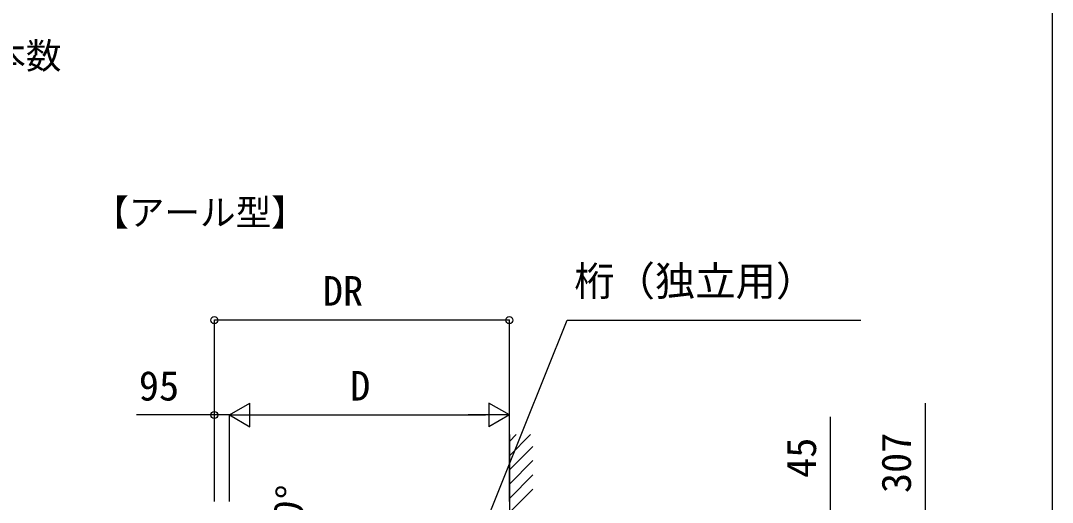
# Model space of a CAD drawing. Units: millimetres, scale not verified. Extents: x -13125 to 13125, y -19500 to 19405.
# Drawn here: x 6603 to 13125, y 4306 to 7353 of the extents above; entities that cross this region are included whole.
import ezdxf
from ezdxf.enums import TextEntityAlignment as Align

# ---------------------------------------------------------------- set-up
doc = ezdxf.new("R2010")
doc.units = ezdxf.units.MM
doc.header["$LTSCALE"] = 100
for name, color, linetype in [('0-2_USER1', 3, 'Continuous'), ('0-4_YKK_A1', 4, 'Continuous'), ('0-5_YKK_D', 6, 'Continuous'), ('0-6_YKK_ZWAK', 7, 'Continuous')]:
    doc.layers.add(name, color=color, linetype=linetype)
doc.styles.add('ＭＳ ゴシック', font='')
doc.styles.get('ＭＳ ゴシック').set_extended_font_data('MS Gothic')

msp = doc.modelspace()

# ---------------------------------------------------------------- linework, layer by layer
at = {"layer": '0-4_YKK_A1'}
for p, q in [((9692.4, 4691), (9736.2, 4734.8)), ((9692.4, 4601.1), (9826, 4734.8)), ((9692.4, 4734.7), (9692.4, 919.1)), ((9692.4, 4511.3), (9841.4, 4660.3)), ((9692.4, 4421.5), (9841.4, 4570.5)), ((9692.4, 4331.7), (9841.4, 4480.7)), ((9692.4, 4241.9), (9841.4, 4390.9))]:
    msp.add_line(p, q, dxfattribs=at)
at = {"layer": '0-5_YKK_D'}
for p, q in [((7827.4, 4311.7), (7827.4, 5460.2)), ((9692.4, 5459.2), (7827.4, 5459.2)), ((9692.4, 4311.7), (9692.4, 5460.2)), ((7922.4, 4859.2), (8052.3, 4934.2)), ((8052.3, 4784.2), (8052.3, 4934.2)), ((9692.4, 4859.2), (9562.4, 4934.2)), ((9562.4, 4934.2), (9562.4, 4784.2)), ((7827.4, 4311.7), (7827.4, 4860.2)), ((7922.4, 4311.7), (7922.4, 4860.2)), ((7922.4, 4311.7), (7922.4, 4860.2)), ((7922.4, 4859.2), (8052.3, 4784.2)), ((7922.4, 4859.2), (8182.2, 4859.2)), ((8072.4, 4859.2), (9542.4, 4859.2)), ((9692.4, 4859.2), (9432.5, 4859.2)), ((9692.4, 4859.2), (9562.4, 4784.2)), ((9692.4, 4311.7), (9692.4, 4860.2)), ((11722.4, 4259.2), (11722.4, 4848.3))]:
    msp.add_line(p, q, dxfattribs=at)
for points in [[(9476.4, 4009.2), (9509.9, 4092.7), (10057.4, 5459.2), (11914, 5459.2)], [(12322.4, 3952.2), (12322.4, 4259.2), (12322.4, 4933.6)], [(7922.4, 4859.2), (7827.4, 4859.2), (7335.6, 4859.2)]]:
    msp.add_lwpolyline(points, dxfattribs=at)
for centre in [(7827.4, 5459.2), (9692.4, 5459.2), (7827.4, 4859.2)]:
    msp.add_circle(centre, 22.5, dxfattribs=at)
at = {"layer": '0-6_YKK_ZWAK'}
msp.add_lwpolyline([(-13125, -19500.4), (13125, -19500.4), (13125, 18749.6)], dxfattribs=at)

# ---------------------------------------------------------------- texts
at = {"layer": '0-2_USER1', "style": 'ＭＳ ゴシック'}
for s, p in [('※中桟本数：垂木1ピッチ当りの本数', (3147.3, 6998.3)), ('【アール型】', (7061.6, 6007.7))]:
    msp.add_text(s, height=165, dxfattribs=at).set_placement(p, align=Align.BOTTOM_LEFT)
at = {"layer": '0-5_YKK_D', "style": 'ＭＳ ゴシック'}
for s, p in [('桁（独立用）', (10102.5, 5556.6)), ('DR', (8513.5, 5494.2)), ('95', (7350.3, 4894.2)), ('D', (8686.4, 4894.2))]:
    msp.add_text(s, height=187, dxfattribs=at).set_placement(p, align=Align.BOTTOM_LEFT)
for s, rotation, p in [('45', 90, (11687.4, 4461.2)), ('307', 90, (12287.4, 4365.4)), ('10°', 81.619, (8415.9, 4043.9))]:
    msp.add_text(s, height=187, rotation=rotation, dxfattribs=at).set_placement(p, align=Align.BOTTOM_LEFT)

doc.saveas('drawing.dxf')
